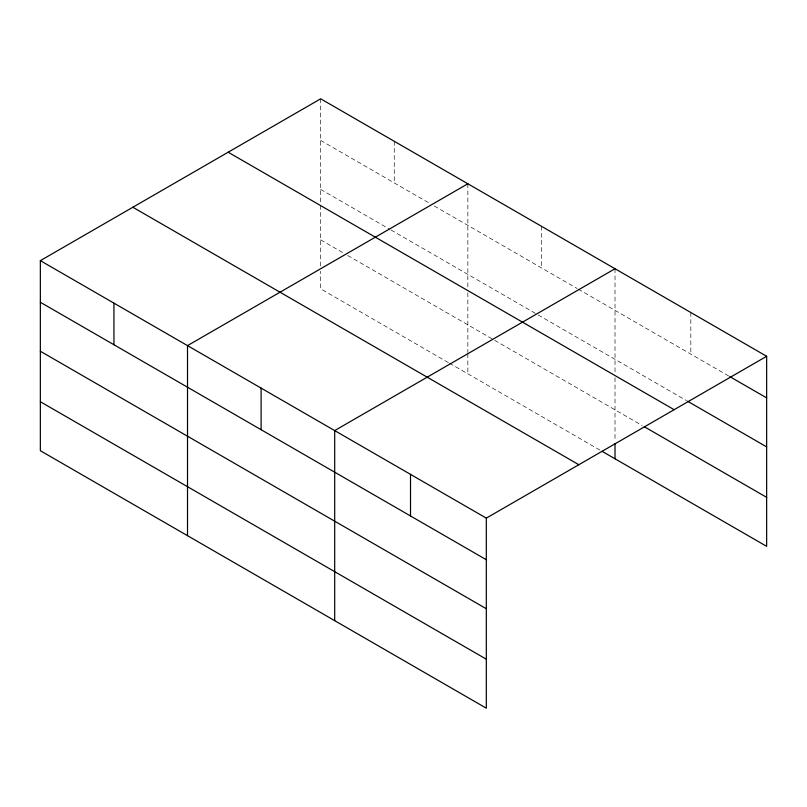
<?xml version="1.0" encoding="UTF-8"?>
<svg xmlns="http://www.w3.org/2000/svg" width="807" height="807" viewBox="0 0 807 807"><rect width="100%" height="100%" fill="white"/><g stroke="black" fill="none" stroke-linecap="round" stroke-linejoin="round"><path stroke-width="0.61" stroke-dasharray="4.04 3.03" d="M320.682 140.418L429.97 203.515M434.307 206.017L577.146 288.482M578.226 289.108L728.741 376.012M320.682 189.403L389.932 229.39M391.022 230.015L537.109 314.357M538.188 314.982L686.505 400.615M320.682 239.881L343.399 252.995M347.736 255.496L642.1 425.45M448.369 362.585L320.682 288.866L320.682 271.283M449.449 363.211L599.873 450.054M690.832 312.511L690.832 354.122M615.015 268.741L615.015 372.884M615.015 377.807L615.015 441.217M541.436 226.263L541.436 267.863M467.848 183.774L467.848 287.917M467.848 292.84L467.848 352.477M467.848 353.738L467.848 373.833M394.26 141.296L394.26 182.896M320.682 98.807L320.682 204.181M320.682 205.412L320.682 266.26"/><path stroke-width="1.21" d="M40.35 260.651L486.318 518.134L486.318 708.193L40.35 450.71L40.35 260.651L320.682 98.807L766.65 356.291L766.65 546.349L602.032 451.305M467.848 183.774L187.517 345.618L187.517 535.677M615.015 268.741L334.693 430.585L334.693 620.654M486.318 518.134L766.65 356.291M729.821 376.637L766.65 397.891M687.584 401.24L766.65 446.886M228.169 152.22L674.138 409.694M644.258 426.701L766.65 497.354M132.862 207.248L578.831 464.721M40.35 302.262L486.318 559.735M40.35 351.247L486.318 608.73M40.35 401.725L486.318 659.208M615.015 443.729L615.015 458.8M410.511 474.365L410.511 515.966M261.105 388.106L261.105 429.717M113.938 303.139L113.938 344.74"/></g></svg>
